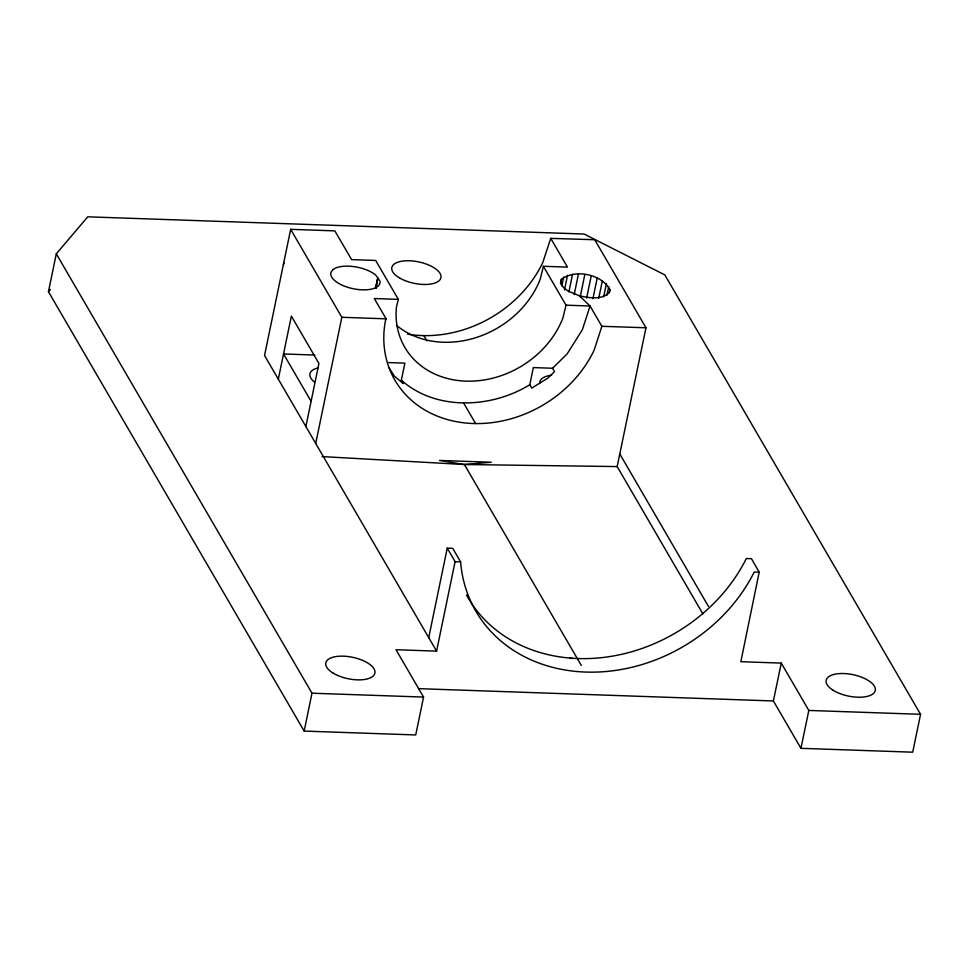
<?xml version="1.0" encoding="UTF-8"?>
<svg xmlns="http://www.w3.org/2000/svg" width="969" height="969" viewBox="0 0 969 969"><rect width="100%" height="100%" fill="white"/><g stroke="black" fill="none" stroke-linecap="round" stroke-linejoin="round"><path stroke-width="1.45" d="M375.948 288.411L377.813 278.067L375.415 288.265M375.766 288.338L377.813 278.067M759.175 572.219L740.849 661.706L781.268 663.099L808.824 710.434L800.939 748.322L912.701 752.186L920.55 714.31L664.855 274.942L584.113 234.026L87.755 216.814L56.299 253.83L48.45 291.705L304.157 731.086L415.725 734.95L423.562 697.074L396.006 649.727L436.583 651.132L455.103 561.669L447.254 548.139L452.741 548.333L460.614 561.863A160.987 134.836 -30.2 0 0 585.639 672.062A160.987 134.836 -30.2 0 0 754.209 572.049L759.175 572.219L751.459 558.689L746.336 558.519A160.987 134.836 -30.2 0 1 605.443 657.188A160.987 134.836 -30.2 0 1 466.489 595.014M702.852 613.861L617.168 466.573L645.972 327.776L594.736 239.731L550.755 238.362L567.471 267.117L543.379 266.281L566.017 305.174L562.941 317.917A89.536 74.988 -30.2 0 1 463.17 380.999A89.536 74.988 -30.2 0 1 396.442 307.161L398.332 299.36L375.693 260.455L351.602 259.619L334.85 230.876L290.664 229.338L264.537 355.502L436.583 651.132M278.309 379.182L291.378 316.112L318.934 363.472L305.877 426.53M315.712 443.475L341.839 317.287L290.664 229.338M304.157 731.086L311.994 693.21L56.299 253.83M389.259 368.123L394.322 376.093L403.298 383.579L401.336 380.199L404.872 363.133L388.763 362.576M428.722 637.65L447.254 548.139M552.548 368.256L554.51 371.636L547.969 378.055L531.763 388.109L529.789 384.729L533.338 367.59L552.548 368.256L567.083 353.976L582.357 329.751L590.06 306.01L579.45 295.799L568.258 291.16L564.237 288.229L561.645 285.14L560.663 282.1L561.366 279.326C575.332 268.752 601.785 274.191 609.973 289.743L609.356 292.674M560.457 283.723L561.366 279.326M561.887 285.807L563.704 277.001M564.467 289.961L567.507 275.293M568.888 291.911L572.534 274.312M574.169 294.649L578.42 274.094M580.225 296.72L584.791 274.699M586.62 298.089L591.187 276.056M592.931 298.658L597.183 278.103M598.721 298.295L602.379 280.671M603.663 296.829L606.4 283.602M606.86 295.509L608.689 286.691M800.939 748.322L773.383 700.962L781.268 663.099M543.379 266.281L540.302 279.024A89.536 74.988 -30.2 0 1 396.527 325.354M609.973 289.743L609.259 292.517C601.567 300.196 589.128 297.943 579.45 295.799M398.332 299.36L374.276 298.525L386.098 318.825L385.335 321.175A114.608 95.979 -30.2 0 0 461.583 422.52A114.608 95.979 -30.2 0 0 594.179 350.051L601.87 326.299L590.06 306.01L566.017 305.174M550.755 238.362L542.749 262.611A114.608 95.979 -30.2 0 1 407.683 334.172M48.45 291.705L50.352 289.465M529.789 384.729C491.683 408.264 436.195 411.195 401.336 380.199M322.083 456.593L464.381 464.514L491.222 462.237L439.466 460.445L464.381 464.514L617.168 466.573M601.87 326.299L645.972 327.776M341.839 317.287L386.098 318.825M314.828 355.054L283.542 353.964L311.097 401.323M455.103 561.669L460.614 561.863M418.378 688.644L773.383 700.962M311.994 693.21L423.562 697.074M808.824 710.434L920.55 714.31M569.905 658.278L572.897 658.448M619.785 453.964L708.496 606.473M463.8 403.274L475.609 423.574M423.865 335.613L426.905 340.846M464.381 464.514L581.327 665.461M314.259 381.919A25.073 10.95 11.7 0 1 317.917 367.929M539.769 383.034A25.073 10.95 11.7 0 1 551.64 375.245M283.529 265.191A25.073 10.95 11.7 0 1 284.232 262.417M333.106 269.527L331.156 271.974A25.073 10.95 11.7 0 0 354.242 288.919A25.073 10.95 11.7 0 0 379.969 281.143L375.657 274.99A25.073 10.95 11.7 0 0 353.346 266.548A25.073 10.95 11.7 0 0 333.106 269.539M333.288 673.213A25.073 10.95 11.7 0 0 374.288 674.642A25.073 10.95 11.7 0 0 343.45 656.17A25.073 10.95 11.7 0 0 333.288 673.213M833.013 690.182A25.073 10.95 11.7 0 0 874.426 692.363A25.073 10.95 11.7 0 0 844.702 673.576A25.073 10.95 11.7 0 0 833.013 690.182M399.349 277.824A25.073 10.95 11.7 0 0 440.338 279.242A25.073 10.95 11.7 0 0 409.512 260.77A25.073 10.95 11.7 0 0 399.349 277.824"/></g></svg>
